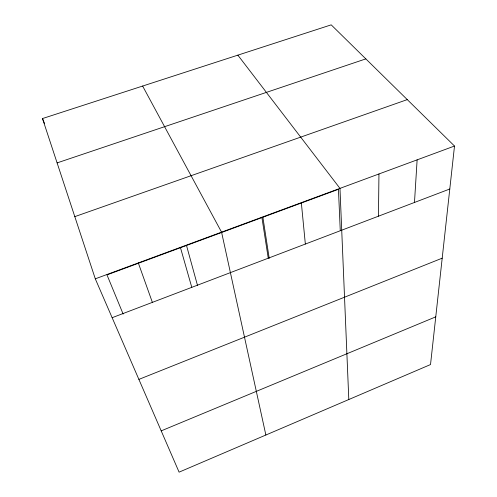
<?xml version="1.0" encoding="UTF-8"?>
<svg xmlns="http://www.w3.org/2000/svg" width="497" height="497" viewBox="0 0 497 497"><rect width="100%" height="100%" fill="white"/><g stroke="black" fill="none" stroke-linecap="round" stroke-linejoin="round"><path stroke-width="0.75" d="M378.459 216.189L378.956 173.962M414.479 202.459L417.126 159.854M454.507 146.037L430.52 364.556L179.094 472.15L95.294 278.823L42.494 118.547L331.207 24.85L454.507 146.037L95.294 278.823M161.196 430.868L435.757 316.85M138.887 379.391L442.2 258.167M112.142 317.701L449.791 189.003M74.805 216.636L407.267 99.611M57.105 162.904L365.842 58.888M237.858 55.148L339.973 188.375L348.807 399.526M142.633 86.049L221.563 232.142L265.864 435.018M42.494 118.547L44.55 123.523M123.138 314.054L106.979 274.878L338.445 189.295L340.259 230.502M138.303 262.919L152.374 302.369M180.38 247.369L191.786 287.347M186.505 245.468L197.57 285.676M261.869 217.245L268.25 258.198M262.876 217.232L269.219 258.353M301.331 202.658L305.344 244.058"/></g></svg>
